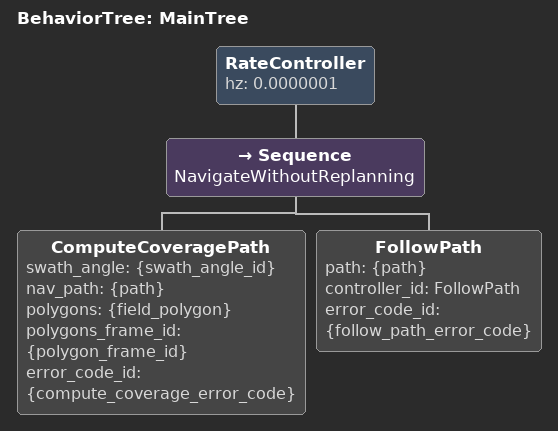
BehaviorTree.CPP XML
<root BTCPP_format="4" main_tree_to_execute="MainTree">
  <BehaviorTree ID="MainTree">
    <RateController hz="0.0000001"> <!-- once, for demo -->
      <Sequence name="NavigateWithoutReplanning">
        <ComputeCoveragePath swath_angle="{swath_angle_id}" nav_path="{path}" polygons="{field_polygon}" polygons_frame_id="{polygon_frame_id}" error_code_id="{compute_coverage_error_code}"/>
        <FollowPath path="{path}" controller_id="FollowPath" error_code_id="{follow_path_error_code}"/>
      </Sequence>
    </RateController>
  </BehaviorTree>
</root>
